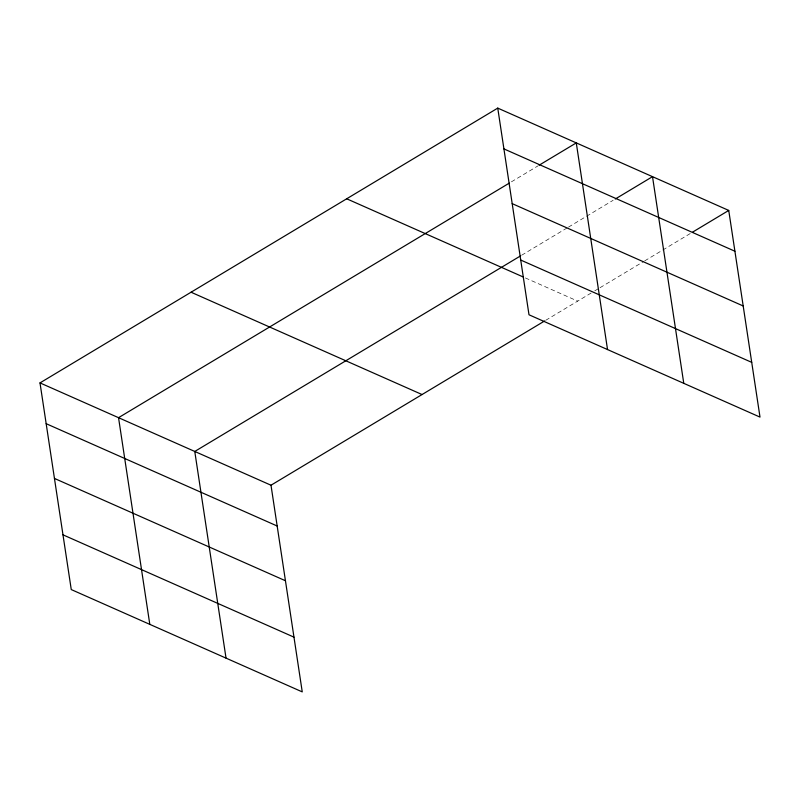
<?xml version="1.0" encoding="UTF-8"?>
<svg xmlns="http://www.w3.org/2000/svg" width="800" height="800" viewBox="0 0 800 800"><rect width="100%" height="100%" fill="white"/><g stroke="black" fill="none" stroke-linecap="round" stroke-linejoin="round"><path stroke-width="0.6" stroke-dasharray="4 3" d="M511.39 181.85L537.99 165.89M521.67 255.21L567.41 227.75M568.48 227.11L585.5 216.89M586.56 216.26L613.15 200.29M545.71 320.31L593.64 291.53M594.71 290.89L598.96 288.34M600.03 287.7L643.64 261.52M644.71 260.88L661.73 250.66M662.79 250.02L691.51 232.78M525.35 277.93L577.69 301.11"/><path stroke-width="1.2" d="M40 382.9L271 485.22L302.25 691.89L71.26 589.57L40 382.9L497.75 108.11L728.74 210.43L760 417.1L529 314.78L497.75 108.11M509.27 183.13L118.54 417.68L149.8 624.36M539.05 165.25L576.28 142.9L607.54 349.57M520.61 255.85L194.77 451.45L226.03 658.13M615.28 199.01L652.51 176.66L683.77 383.34M271 485.22L544.64 320.95M692.58 232.14L728.74 210.43M503.92 148.9L734.91 251.23M512.19 203.64L743.19 305.97M520.72 260.04L751.72 362.36M346.69 198.79L523.08 276.92M191.06 292.22L422.05 394.54M46.17 423.69L277.17 526.01M54.45 478.43L285.45 580.75M62.98 534.83L293.98 637.15"/></g></svg>
